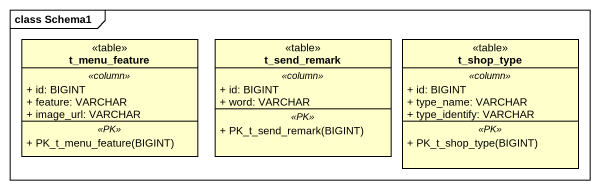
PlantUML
@startuml
mainframe class Schema1
hide circle
hide empty members
skinparam classAttributeIconSize 0
class t_menu_feature <<table>> {
  .. <<column>> ..
  + id: BIGINT
  + feature: VARCHAR
  + image_url: VARCHAR
  .. <<PK>> ..
  + PK_t_menu_feature(BIGINT)
}
class t_send_remark <<table>> {
  .. <<column>> ..
  + id: BIGINT
  + word: VARCHAR
  .. <<PK>> ..
  + PK_t_send_remark(BIGINT)
}
class t_shop_type <<table>> {
  .. <<column>> ..
  + id: BIGINT
  + type_name: VARCHAR
  + type_identify: VARCHAR
  .. <<PK>> ..
  + PK_t_shop_type(BIGINT)
}
@enduml
